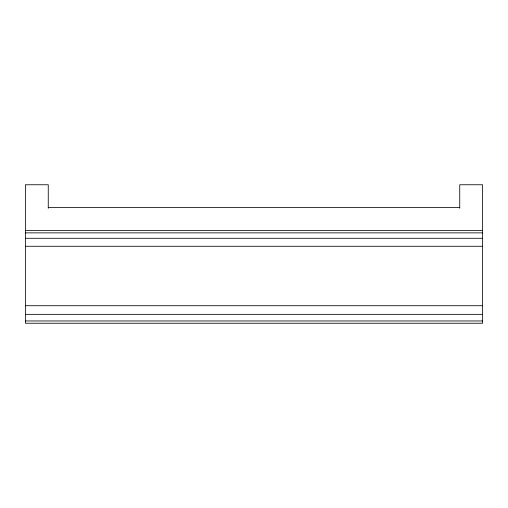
<?xml version="1.0" encoding="UTF-8"?>
<svg xmlns="http://www.w3.org/2000/svg" width="508" height="508" viewBox="0 0 508 508"><rect width="100%" height="100%" fill="white"/><g stroke="black" fill="none" stroke-linecap="round" stroke-linejoin="round"><path stroke-width="0.76" d="M48.26 207.62L459.74 207.62M25.4 230.48L482.6 230.48M25.4 232.867L482.6 232.867M25.4 238.284L482.6 238.284M25.4 246.272L482.6 246.272M25.4 305.708L482.6 305.708M25.4 314.35L482.6 314.35M25.4 320.961L482.6 320.961M459.74 208.286L459.74 184.76L482.6 184.76L482.6 323.24L25.4 323.24L25.4 184.76L48.26 184.76L48.26 208.286"/></g></svg>
